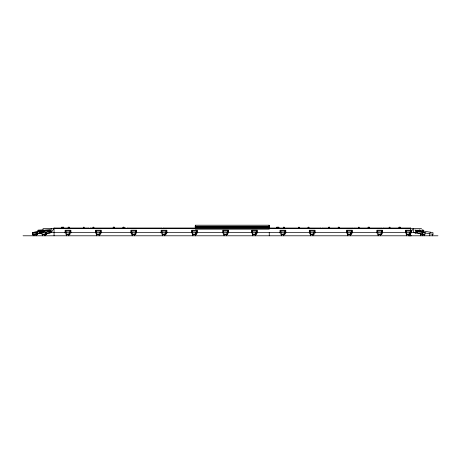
<?xml version="1.0" encoding="UTF-8"?>
<svg xmlns="http://www.w3.org/2000/svg" width="461" height="461" viewBox="0 0 461 461"><rect width="100%" height="100%" fill="white"/><g stroke="black" fill="none" stroke-linecap="round" stroke-linejoin="round"><path stroke-width="0.69" d="M54.064 228.034L54.064 235.79M410.601 230.483L410.595 228.034L383.385 228.034L383.385 228.443M419.568 233.07L415.718 233.07L414.721 232.788L414.767 232.384M415.718 233.07L415.845 230.235L414.854 229.953M419.343 229.953L420.34 230.235L420.253 231.036L415.759 231.036M421.838 231.843L422.08 229.953L421.942 231.843M421.982 229.953L423.688 230.235L423.463 232.667M411.01 231.941L413.454 228.443L413.454 232.523M54.075 228.443L51.211 232.523L51.211 228.443M47.206 233.07L49.869 233.07L49.846 232.667L46.256 233.796L46.256 234.321M49.869 233.07L50.451 232.788L50.376 229.953L44.469 230.235L44.521 231.036L49.846 231.036L49.846 232.667M45.282 231.036L41.836 232.684L41.836 234.321L46.728 234.321L46.728 232.165M44.469 230.235L50.376 229.953M39.894 232.667L45.166 232.684L46.728 232.235M44.498 234.321L44.74 235.79M42.337 232.667L42.337 231.036L38.061 231.036L37.969 230.235L43.311 229.953L43.403 231.843M37.427 232.165L37.427 234.321L32.379 234.321L32.379 232.684L38.672 231.036M42.337 231.036L42.245 230.235L43.311 229.953M32.379 232.684L37.427 232.235M32.379 234.321L33.463 234.032M34.517 234.321L35.993 233.934M36.88 233.629L40.326 233.03M37.099 233.629L40.551 233.03M42.21 230.235L43.282 230.045M33.607 232.575L34.898 232.35M33.653 234.205L32.996 234.321L32.956 232.684M195.337 225.21L269.178 225.21M195.245 226.841L269.276 226.841A74.601 0.473 -90 0 0 269.08 226.841M195.418 227.008L269.27 227.008M69.208 227.215L69.208 228.034L69.213 227.215L68.147 227.215L68.153 228.034M93.779 227.215L93.773 228.034L93.814 227.215L92.961 227.215L92.966 228.034M308.178 227.215L308.184 228.034L308.155 227.215L309.003 227.215L308.968 228.034M195.418 227.728L269.27 227.728M42.977 228.443L421.55 228.443M37.969 230.235L42.521 230.235M411.149 230.235L405.438 230.235L405.438 233.07M415.845 230.235L420.34 230.235M423.688 230.235L423.446 231.036L433 232.684L433 234.321L432.332 234.321M48.434 230.759L50.428 230.759M416.692 230.759L417.971 230.759M65.145 231.036L70.861 231.036M95.496 231.036L101.213 231.036M130.936 231.036L136.652 231.036M161.148 231.036L166.859 231.036M191.632 231.036L197.348 231.036M222.813 231.036L228.523 231.036M251.568 231.036L257.284 231.036M280.058 231.036L285.774 231.036M309.308 231.036L315.024 231.036M346.591 231.036L352.308 231.036M376.919 231.036L382.63 231.036M405.438 231.036L411.149 231.036M69.536 232.235L70.043 232.235M99.887 232.235L100.394 232.235M135.327 232.235L135.834 232.235M165.534 232.235L166.046 232.235M196.023 232.235L196.53 232.235M227.198 232.235L227.711 232.235M255.959 232.235L256.472 232.235M284.449 232.235L284.961 232.235M313.699 232.235L314.206 232.235M350.982 232.235L351.489 232.235M381.305 232.235L381.817 232.235M409.823 232.235L410.336 232.235M430.413 232.235L430.004 232.165M49.874 232.523L65.548 232.523M70.568 232.523L95.686 232.523M101.42 232.523L130.838 232.523M136.571 232.523L161.69 232.523M166.703 232.523L191.822 232.523M196.835 232.523L222.68 232.523M228.391 232.523L252.058 232.523M257.071 232.523L280.743 232.523M285.762 232.523L309.44 232.523M314.46 232.523L346.747 232.523M351.766 232.523L377.599 232.523M382.613 232.523L405.576 232.523M411.258 232.523L415.447 232.523M65.145 232.667L69.536 232.684M70.043 232.667L70.861 232.667M95.496 232.667L99.887 232.684M100.394 232.667L101.213 232.667M130.936 232.667L135.327 232.684M135.834 232.667L136.652 232.667M161.148 232.667L165.534 232.684M166.046 232.667L166.859 232.667M191.632 232.667L196.023 232.684M196.53 232.667L197.348 232.667M222.813 232.667L227.198 232.684M227.711 232.667L228.523 232.667M251.568 232.667L255.959 232.684M256.472 232.667L257.284 232.667M280.058 232.667L284.449 232.684M284.961 232.667L285.774 232.667M309.308 232.667L313.699 232.684M314.206 232.667L315.024 232.667M346.591 232.667L350.982 232.684M351.489 232.667L352.308 232.667M376.919 232.667L381.305 232.684M381.817 232.667L382.63 232.667M405.438 232.667L409.823 232.684M410.336 232.667L411.149 232.667M415.759 232.667L417.683 232.667M422.264 232.684L425.071 232.684L425.071 234.321L422.264 234.321L416.404 232.667L416.404 231.036L422.264 232.684L422.264 234.321M414.721 232.788L416.006 232.788M38.822 233.07L42.383 233.07M96.925 233.07L95.496 233.07L95.496 230.235L101.213 230.235L101.213 233.07M132.365 233.07L130.936 233.07L130.936 230.235L136.652 230.235L136.652 233.07M165.43 233.07L166.859 233.07L166.859 230.235L161.148 230.235L161.148 233.07M195.919 233.07L197.348 233.07L197.348 230.235L191.632 230.235L191.632 233.07M255.855 233.07L257.284 233.07L257.284 230.235L251.568 230.235L251.568 233.07M284.345 233.07L285.774 233.07L285.774 230.235L280.058 230.235L280.058 233.07M310.737 233.07L309.308 233.07L309.308 230.235L315.024 230.235L315.024 233.07M348.02 233.07L346.591 233.07L346.591 230.235L352.308 230.235L352.308 233.07L350.879 233.07M381.207 233.07L382.63 233.07L382.63 230.235L376.919 230.235L376.919 233.07M409.72 233.07L411.149 233.07L411.149 229.953M96.314 233.75L96.724 233.75L96.724 235.79M131.754 233.75L132.163 233.75L132.163 235.79M165.534 233.796L166.046 233.796M196.023 233.796L196.53 233.796M255.959 233.796L256.472 233.796M284.449 233.796L284.961 233.796M310.126 233.75L310.535 233.75L310.535 235.79M347.41 233.75L347.819 233.75L347.819 235.79M350.982 233.796L351.489 233.796M381.305 233.796L381.817 233.796M409.823 233.796L410.336 233.796M420.242 233.75L424.512 234.321M429.727 235.79L429.744 233.75L424.155 232.788M44.74 234.205L42.458 234.205L42.458 235.79M66.367 234.205L68.822 234.205M96.724 234.205L99.173 234.205M132.163 234.205L134.612 234.205M162.37 234.205L164.819 234.205M192.859 234.205L195.308 234.205M224.034 234.205L226.484 234.205M252.795 234.205L255.244 234.205M281.285 234.205L283.734 234.205M310.535 234.205L312.984 234.205M347.819 234.205L350.268 234.205M378.141 234.205L380.59 234.205M406.66 234.205L409.109 234.205M432.332 234.205L432.332 235.79M23.05 235.79L437.95 235.79M429.675 233.75L432.988 234.321M419.608 231.036L423.866 232.235L423.215 232.165M423.469 232.235L425.071 232.684M49.794 230.235L49.846 231.036M269.12 226.351L269.12 228.443L269.12 228.034L320.62 228.034L320.62 228.443M195.262 226.351L195.262 228.443L195.268 228.034M424.103 234.205L424.103 235.79M422.178 234.205L422.178 235.79M420.565 233.75L420.565 235.79M411.345 235.79L408.648 235.79M410.595 233.18L410.595 235.79M410.457 228.034L410.457 228.443M410.336 231.036L410.336 234.321L406.25 234.321L406.25 231.036M409.823 232.165L409.823 234.321M409.109 233.75L409.109 235.79M406.66 233.75L406.66 235.79M400.396 228.034L400.396 227.215L398.886 227.215L398.886 228.034M399.704 227.215L399.704 228.034M399.583 227.215L399.578 228.034M390 228.034L390 227.215L389.182 227.215L389.188 228.034M383.517 228.034L383.517 228.443M382.221 228.443L382.221 228.034L353.714 228.034L353.714 228.443M382.088 228.034L382.088 228.443M381.817 231.036L381.817 234.321L377.732 234.321L377.732 231.036M381.305 232.165L381.305 234.321M380.59 233.75L380.59 235.79M378.141 233.75L378.141 235.79M369.584 228.034L369.584 227.215L368.074 227.215L368.074 228.034M368.892 227.215L368.892 228.034M368.771 227.215L368.771 228.034M359.188 228.034L359.188 227.215L358.376 227.215L358.376 228.034M353.846 228.034L353.846 228.443M352.435 228.443L352.435 228.034L321.801 228.034L321.801 228.443M352.302 228.034L352.302 228.443M351.489 231.036L351.489 234.321L347.41 234.321L347.41 231.036M350.982 232.165L350.982 234.321M350.268 233.75L350.268 235.79M339.181 228.034L339.181 227.215L338.236 227.215L338.236 228.034M339.054 227.215L339.06 228.034M338.362 227.215L338.368 228.034M329.569 228.034L329.575 227.215L328.393 227.215L328.399 228.034M329.413 227.215L329.408 228.034M329.212 227.215L329.212 228.034M321.934 228.034L321.934 228.443M320.487 228.034L320.487 228.443M314.206 231.036L314.206 234.321L310.126 234.321L310.126 231.036M313.699 232.165L313.699 234.321M312.984 233.75L312.984 235.79M299.327 228.034L299.333 227.215L298.515 227.215L298.521 228.034M284.961 231.036L284.961 234.321L280.876 234.321L280.876 231.036M284.449 232.165L284.449 234.321M284.402 228.034L284.397 227.215L283.336 227.215L283.342 228.034M283.734 233.75L283.734 235.79M283.584 227.215L283.584 228.034M281.285 233.75L281.285 235.79M278.917 228.034L278.917 227.215L276.727 227.215L276.733 228.034M277.568 227.215L277.574 228.034M269.259 228.034L269.259 228.443M269.259 232.523L269.259 235.79M256.472 231.036L256.472 234.321L252.386 234.321L252.386 231.036M255.959 232.165L255.959 234.321M255.244 233.75L255.244 235.79M252.795 233.75L252.795 235.79M228.523 233.07L228.523 230.235L222.813 230.235L222.813 233.07M227.711 231.036L227.711 234.321L223.625 234.321L223.625 231.036M227.198 232.165L227.198 234.321M226.484 233.75L226.484 235.79M224.034 233.75L224.034 235.79M196.53 231.036L196.53 234.321L192.45 234.321L192.45 231.036M196.023 232.165L196.023 234.321M195.406 228.443L195.406 228.034L162.848 228.034L162.848 228.443M195.406 233.831L195.406 235.79M195.308 233.75L195.308 235.79M192.859 233.75L192.859 235.79M166.046 231.036L166.046 234.321L161.961 234.321L161.961 231.036M165.534 232.165L165.534 234.321M164.819 233.75L164.819 235.79M162.981 228.034L162.981 228.443M162.37 233.75L162.37 235.79M161.488 228.443L161.488 228.034L127.455 228.034L127.455 228.443M161.356 228.034L161.356 228.443M135.834 231.036L135.834 234.321L131.754 234.321L131.754 231.036M135.327 232.165L135.327 234.321M134.612 233.75L134.612 235.79M127.593 228.034L127.593 228.443M126.06 228.443L126.06 228.034L89.93 228.034L89.93 228.443M125.922 228.034L125.922 228.443M123.986 228.034L123.992 227.215L123.047 227.215L123.047 228.034M123.865 227.215L123.871 228.034M123.173 227.215L123.173 228.034M114.38 228.034L114.374 227.215L113.204 227.215L113.21 228.034M114.224 227.215L114.219 228.034M114.023 227.215L114.017 228.034M113.567 227.215L113.562 228.034M113.406 227.215L113.406 228.034M100.394 231.036L100.394 234.321L96.314 234.321L96.314 231.036M99.887 232.165L99.887 234.321M99.173 233.75L99.173 235.79M90.062 228.034L90.062 228.443M88.593 228.443L88.593 228.034L53.931 228.034L53.931 228.443M88.46 228.034L88.46 228.443M84.144 228.034L84.138 227.215L83.32 227.215L83.326 228.034M70.861 233.07L70.861 230.235L65.145 230.235L65.145 233.07M70.043 231.036L70.043 234.321L65.963 234.321L65.963 231.036M69.536 232.165L69.536 234.321M68.966 227.215L68.971 228.034M68.822 233.75L68.822 235.79M68.395 227.215L68.389 228.034M66.367 233.75L66.367 235.79M63.722 228.034L63.727 227.215L61.538 227.215L61.538 228.034M63.197 227.215L63.197 228.034M62.385 227.215L62.379 228.034M61.762 227.215L61.757 228.034M49.085 232.667L49.085 231.036L46.584 232.235L46.584 234.321M46.106 232.235L46.106 234.321M45.685 233.75L45.685 235.79M45.587 233.796L45.587 234.321M45.166 232.684L45.166 234.321M37.157 234.321L37.157 232.235L41.726 231.036L41.726 232.667L37.047 233.796L37.047 234.321M36.776 232.235L36.776 234.321M36.684 233.75L36.684 235.79M36.511 233.796L36.511 234.321M35.053 232.684L35.053 234.321M34.955 235.79L34.955 234.205L33.123 234.205L33.123 235.79M195.239 226.841A74.601 0.473 -90 0 1 195.435 226.841M195.418 226.293L195.412 229.157L269.27 229.157L269.276 226.293L195.418 226.293M278.392 228.034L278.392 227.215L278.386 228.034M276.952 228.034L276.952 227.215L276.946 228.034"/></g></svg>
